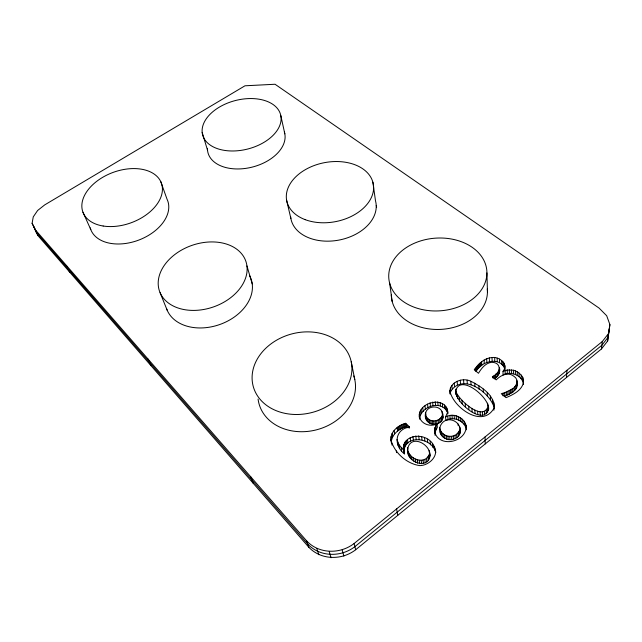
<?xml version="1.0" encoding="UTF-8"?>
<svg xmlns="http://www.w3.org/2000/svg" width="642" height="642" viewBox="0 0 642 642"><rect width="100%" height="100%" fill="white"/><g stroke="black" fill="none" stroke-linecap="round" stroke-linejoin="round"><path stroke-width="0.96" d="M511.851 389.212L504.716 392.719L504.756 396.283L511.851 392.784L511.851 389.212C516.633 386.837 519.442 379.735 514.025 376.381C508.408 371.614 500.608 375.225 496.21 379.871L492.342 376.718C500.68 373.668 502.245 362.265 491.595 362.313C485.537 363.035 481.396 368.364 478.483 373.267L474.261 369.792C478.507 363.853 484.309 358.003 492.045 357.554C499.211 356.318 509.002 364.295 503.023 371.333L503.063 374.928C510.807 370.739 522.708 375.434 523.551 384.63M494.123 375.313L494.204 378.9C498.232 376.589 500.64 372.28 499.468 367.593M511.851 392.784L513.022 391.901L513.03 388.33M513.439 373.829L513.448 370.225L507.26 370.001L503.023 371.333M513.022 391.901L514.715 390.368L514.723 386.781M515.39 374.495L515.406 370.891L513.448 370.225M514.715 390.368L515.959 388.827L515.975 385.24M515.959 388.827L516.754 387.278L516.778 383.691M516.754 387.278L517.035 380.634M517.099 385.738L517.131 382.15M517.259 375.458L517.283 371.846L515.406 370.891M447.731 414.05C448.798 394.373 415.117 401.451 419.651 418.865M519.057 376.718L519.089 373.106L517.283 371.846M488.369 410.631C492.101 399.212 460.145 372.665 455.74 390.906C454.127 401.587 484.453 427.195 488.385 408.769M419.772 419.017L419.362 414.13M488.281 405.238C484.285 423.222 457.915 399.725 455.74 390.906M521.176 378.716L521.216 375.113L519.089 373.106M522.644 380.834L522.692 377.231L521.216 375.113M523.455 383.065L523.503 379.47L522.692 377.231M434.706 433.551L434.465 429.169L437.001 423.792L437.354 427.251L434.827 432.612L434.465 429.169M390.938 439.882C390.304 431.416 398.176 425.542 405.511 423.287L409.596 427.074C394.894 429.041 393.201 445.251 404.404 453.87C397.414 434.08 427.355 430.06 434.265 446.591C439.425 455.836 428.92 465.498 419.94 465.627C406.731 463.901 394.316 452.722 390.938 439.882L391.508 443.277L391.058 436.504M455.997 394.437L455.804 389.108M429.803 457.289C432.539 444.746 410.374 432.901 407.59 449.264C405.608 463.909 432.748 470.682 429.474 452.297M404.404 453.87C401.322 434.257 432.114 436.159 435.693 452.61L435.324 449.199M566.461 377.544L566.966 370.29M601.466 348.943L602.276 341.544L608.504 333.575L609.9 324.595L606.682 315.736L599.058 308.072L275.057 84.254L244.979 85.795L44.763 204.862L37.613 210.496L33.264 216.884L32.1 223.28L37.902 235.55L308.786 547.209C321 560.241 341.913 560.442 355.684 549.737L601.466 348.943L607.637 341.014L609.9 324.595M607.637 341.014L608.504 333.575M459.937 433.374C463.051 419.876 443.381 413.769 439.834 427.692C437.539 443.927 464.68 443.397 459.712 426.946M609.459 328.343L608.062 337.315L601.867 345.26L354.898 546.639C341.054 557.376 320.061 557.208 307.775 544.127L36.217 232.235L33.801 226.61M440.404 429.683L440.34 432.62M493.883 410.222C496.459 396.226 481.652 386.741 470.843 381.292C462.112 376.693 447.626 383.017 450.114 394.068L450.7 391.371L450.419 387.84M425.413 413.729C426.834 404.62 441.8 404.725 442.627 414.074C441.206 423.206 426.176 423.19 425.413 413.729C423.142 428.479 447.089 427.155 442.507 412.838M447.586 412.308L445.548 417.027L445.853 420.51C453.453 415.992 464.254 420.654 466.397 429.121M419.788 417.597C422.243 405.575 442.226 399.878 447.586 412.67L447.289 409.179M391.628 439.906C393.249 433.085 399.653 428.736 406.001 426.729L406.635 427.315L406.145 423.881M407.59 449.264C408.649 459.463 425.63 465.418 429.41 453.894M439.834 427.692C440.733 437.764 456.494 439.674 459.688 429.907M493.842 408.456C482.078 428.792 452.522 406.851 449.833 390.545M450.7 391.371C462.81 372.753 489.629 391.925 494.22 407.678M504.901 369.174C500.319 356.27 482.182 360.989 476.42 370.803L476.26 367.216M34.508 228.897L306.756 541.021C319.114 554.142 340.196 554.271 354.103 543.517L602.276 341.544M445.548 417.027C454.351 411.626 467.689 419.202 466.389 429.771M437.001 423.792C430.445 427.403 420.727 424.009 419.33 416.273M523.503 379.47C524.305 389.221 513.752 394.469 506.048 397.655L501.25 393.707L504.716 392.719M396.941 439.577L399.027 444.77L403.89 450.491M32.1 223.28L35.069 229.098M66.327 265.379L69.649 272.072M147.981 358.998L150.998 365.667M434.433 430.975C438.053 448.79 467.183 442.442 466.18 425.646M82.97 212.237L90.779 229.555M35.84 230.735L37.902 235.55M160.067 292.64L167.129 310.118M250.725 476.789L253.173 483.217M516.465 382.76L517.011 384.229M160.709 181.493L167.024 199.156A41.072 26.795 -20.6 0 1 138.52 240.172A41.072 26.795 -20.6 0 1 90.233 227.886M306.756 541.021L308.786 547.209M316.867 548.565L318.817 554.72M499.163 370.025L499.516 371.196M202.174 132.412L207.518 150.212M329.226 551.598L331.063 557.746M246.937 265.924A45.686 32.598 -19.1 0 1 184.158 309.588A45.686 32.598 -19.1 0 1 176.887 253.004A45.686 32.598 -19.1 0 1 246.937 265.924L252.234 283.86M342.194 549.937L343.895 556.116M354.103 543.517L355.684 549.737M429.867 455.692L429.073 450.644M286.621 200.28L290.882 218.513M280.827 115.68A40.277 25.014 -14.4 0 1 226.048 150.605A40.277 25.014 -14.4 0 1 217.935 107.992A40.277 25.014 -14.4 0 1 280.827 115.68L284.823 133.825M351.222 361.743A50.533 40.558 -15.1 0 1 284.687 413.279A50.533 40.558 -15.1 0 1 270.13 344.513A50.533 40.558 -15.1 0 1 351.222 361.743L354.793 379.599M396.612 508.921L397.751 515.374M391.764 443.429L392.045 445.131M392.126 433.342L392.679 436.753M396.283 450.949L396.555 452.642M394.116 430.389L394.67 433.799M397.639 442.105L398.176 445.508M399.027 444.77L399.557 448.164M397.053 427.636L397.583 431.063M397.984 426.946L398.513 430.373M401.106 447.562L401.627 450.949M403.353 447.474L403.866 450.869M399.966 425.686L400.488 429.113M403.497 448.967L404.011 452.353M398.955 426.296L399.476 429.723M401.025 425.116L401.539 428.543M403.794 444.609L404.308 448.004M403.449 446.021L403.962 449.416M402.117 424.587L402.63 428.021M404.372 443.253L404.877 446.647M403.224 424.105L403.73 427.54M405.174 441.977L405.672 445.379M408.689 452.73L409.179 456.117M404.356 423.672L404.853 427.115M407.686 447.602L407.935 449.304M407.919 450.997L408.416 454.376M406.201 440.781L406.691 444.184M405.511 423.287L406.001 426.729M409.885 454.48L410.374 457.858M407.453 439.666L407.943 443.076M407.55 425.181L407.911 427.757M372.874 182.224L375.506 200.874A43.255 30.013 -10.9 0 1 338.655 240.14A43.255 30.013 -10.9 0 1 290.625 216.579M411.522 456.245L412.003 459.624M408.954 426.481L409.195 428.198M410.158 437.852L410.631 441.263M389.638 283.066L392.198 301.531M413.392 457.826L413.865 461.197M415.302 459.038L415.767 462.409M412.926 436.616L413.392 440.035M459.953 430.413L460.153 431.897M417.252 459.865L417.701 463.243M419.234 460.322L419.675 463.693M415.767 435.974L416.217 439.393M418.68 435.902L419.114 439.329M421.176 460.394L421.609 463.765M423.03 460.073L423.455 463.444M424.795 459.359L425.213 462.738M421.601 436.416L422.027 439.842M426.457 458.252L426.866 461.638M419.948 411.971L420.374 415.438M424.474 437.507L424.884 440.934M421.088 409.877L421.505 413.344M422.773 407.839L423.182 411.313M427.909 456.871L428.31 460.258M427.307 439.184L427.708 442.611M428.888 455.419L429.289 458.805M424.996 405.864L425.397 409.347M425.646 412.485L425.943 415.093M425.999 416.209L426.4 419.675M427.997 418.664L428.391 422.123M430.1 441.447L430.493 444.866M426.826 417.436L427.219 420.903M429.362 419.732L429.739 423.19M427.516 404.139L427.901 407.63M430.758 420.502L431.135 423.961M432.523 444.007L432.901 447.426M430.06 402.879L430.429 406.37M434.265 446.591L434.634 450.002M432.186 420.975L432.556 424.434M432.62 402.085L432.989 405.575M434.907 427.363L435.268 430.814M433.655 421.152L434.016 424.611M434.811 432.764L435.083 435.34M435.749 425.574L436.111 429.025M435.14 421.032L435.501 424.49M436.624 420.614L436.969 424.073M438.101 419.9L438.446 423.367M435.22 401.748L435.573 405.246M437.748 401.876L438.085 405.375M442.836 416.321L442.948 417.549M441.552 432.09L441.881 435.541M439.569 418.889L439.906 422.356M440.572 430.638L440.91 434.088M440.123 402.462L440.452 405.961M442.94 433.535L443.261 436.985M440.861 417.717L441.19 421.184M425.815 417.196L425.935 418.44M444.553 434.803L444.866 438.245M442.394 415.302L442.715 418.785M442.041 411.618L442.282 414.226M441.808 416.522L442.129 419.996M442.354 403.521L442.667 407.02M444.433 405.046L444.737 408.545M446.222 435.733L446.527 439.168M445.7 406.346L446.005 409.837M447.939 436.319L448.244 439.754M447.723 416.096L448.02 419.579M446.655 407.718L446.952 411.217M447.602 410.719L447.819 413.336M449.713 436.56L450.01 440.003M449.873 415.502L450.162 418.985M451.495 436.456L451.783 439.898M453.228 436.014L453.509 439.457M452.008 415.246L452.281 418.728M454.119 415.326L454.384 418.817M454.921 435.22L455.194 438.671M456.566 434.088L456.831 437.547M451.896 385.352L452.161 388.883M454.247 383.065L454.512 386.604M456.189 415.751L456.446 419.242M458.091 424.017L458.219 425.758M458.019 432.74L458.276 436.191M457.545 395.151L457.794 398.674M458.195 416.514L458.444 419.996M456.318 392.912L456.574 396.443M459.062 431.344L459.311 434.803M460.137 417.613L460.378 421.096M457.152 381.252L457.401 384.799M459.431 397.615L459.672 401.138M460.258 380.168L460.491 383.715M462.015 419.057L462.248 422.54M464.046 421.16L464.27 424.643M461.991 400.327L462.224 403.842M465.434 423.359L465.651 426.834M465.225 403.272L465.442 406.787M463.572 379.815L463.789 383.362M467.103 380.184L467.312 383.747M468.684 406.073L468.885 409.588M470.843 381.292L471.027 384.847M471.902 408.328L472.095 411.843M474.887 410.029L475.064 413.544M474.767 383.122L474.936 386.685M477.632 411.177L477.784 414.684M475.273 368.452L475.401 371.14M478.129 365.033L478.282 368.628M480.128 411.771L480.272 415.278M478.9 385.698L479.044 389.253M477.207 366.076L477.367 369.664M479.028 364.086L479.173 367.673M480.762 362.441L480.898 366.036M482.391 411.811L482.527 415.318M479.903 363.22L480.047 366.815M481.604 361.751L481.741 365.346M484.421 411.289L484.549 414.804M483.233 389.02L483.362 392.567M484.999 436.985L485.256 443.887M486.219 410.222L486.331 413.745M484.124 360.034L484.253 363.629M487.567 408.769L487.679 412.292M486.708 358.758L486.821 362.361M487.631 403.176L487.719 405.824M487.238 392.639L487.35 396.194M486.917 272.898A49.153 36.401 -4.2 0 1 413.207 306.836A49.153 36.401 -4.2 0 1 413.336 243.703A49.153 36.401 -4.2 0 1 486.917 272.898L487.447 291.813M489.34 357.931L489.445 361.542M490.36 396.122L490.456 399.669M492.904 376.284L492.944 378.074M492.045 357.554L492.133 361.165M492.591 399.46L492.679 402.999M494.348 405.648L494.404 408.296M493.923 402.638L494.011 406.177M495.343 374.35L495.415 377.937M494.693 357.618L494.773 361.229M495.897 373.917L495.969 377.504M498.385 371.381L498.441 374.976M497.181 358.14L497.245 361.751M497.317 372.649L497.381 376.244M499.508 359.111L499.564 362.73M499.46 368.837L499.516 372.432M499.099 370.113L499.155 373.708M501.683 360.547L501.731 364.158M502.951 361.711L502.991 365.322M503.031 393.241L503.063 395.913M504.877 365.563L504.917 369.664M504.548 364.215L504.58 367.826M503.906 362.931L503.938 366.542M506.321 392.134L506.345 395.697M505.15 370.514L505.182 374.117M507.26 370.001L507.284 373.604M397.47 440.589L397.478 442.98M507.83 391.492L507.846 395.063M509.355 369.776L509.363 373.379M509.25 390.793L509.258 394.365M511.425 369.856L511.425 373.459M510.591 390.031L510.599 393.602M284.366 132.011A39.579 25.102 -14.5 0 1 249.907 167.642A39.579 25.102 -14.5 0 1 207.438 148.318M487.294 288.948A48.126 36.257 -3.8 0 1 441.527 329.346A48.126 36.257 -3.8 0 1 391.291 294.983M249.658 275.795A44.779 32.541 -19.3 0 1 221.691 323.801A44.779 32.541 -19.3 0 1 166.463 308.353M353.782 375.907A49.41 40.302 -15.2 0 1 315.615 430.044A49.41 40.302 -15.2 0 1 258.084 399.075M376.26 205.464A43.086 30.005 -10.8 0 1 376.597 207.406M305.215 219.66A44.089 30.005 -11 0 0 373.475 190.104A44.089 30.005 -11 0 0 311.169 166.735A44.089 30.005 -11 0 0 305.215 219.66M103.161 226.016A41.826 26.739 -20.4 0 0 162.418 188.266A41.826 26.739 -20.4 0 0 100.85 178.444A41.826 26.739 -20.4 0 0 103.161 226.016"/></g></svg>
